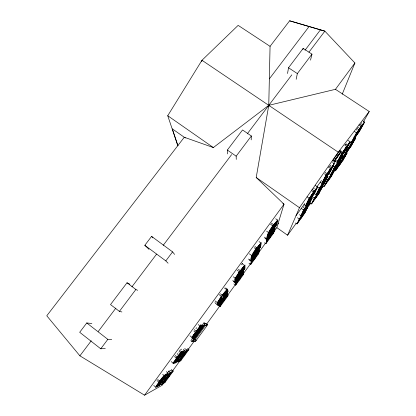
<?xml version="1.0" encoding="UTF-8"?>
<svg xmlns="http://www.w3.org/2000/svg" width="416" height="416" viewBox="0 0 416 416"><rect width="100%" height="100%" fill="white"/><g stroke="black" fill="none" stroke-linecap="round" stroke-linejoin="round"><path stroke-width="0.62" d="M243.246 274.732L243.256 273.889M243.266 272.979L243.256 273.806L239.996 278.372M242.856 270.665L243.781 271.336L243.724 274.149L235.68 285.21L233.906 283.91M342.233 94.193L354.91 62.988L324.865 31.143L289.624 20.8L270.062 46.342L268.762 105.331L256.209 177.486L284.003 204.214L276.827 227.625L270.499 236.444L270.145 237.749M244.39 269.09L244.426 267.717L240.344 273.322L240.38 274.591L244.39 269.09L243.376 268.356M244.431 267.582L244.468 266.209L240.297 271.934L240.339 273.198L244.431 267.582L243.396 266.828M251.181 139.87L251.347 135.996L242.549 129.953L227.354 150.051L227.661 153.915M250.65 260.614C250.931 253.386 256.984 247.863 261.331 242.632L260.551 247.016L250.65 260.614L248.446 259.022M248.997 263.182L250.77 264.467L251.124 261.248A14.3 0.822 -54.3 0 1 259.423 249.844L258.497 249.184M251.259 263.713L251.373 262.735L254.618 258.19L254.774 257.171M251.384 262.636L251.493 261.674L254.784 257.072L254.956 255.934L254.66 256.344A14.815 0.848 -54.3 0 0 251.612 260.66L251.503 261.581M362.976 120.884L364.572 122.169L359.512 131.222L350.86 143.166L349.835 142.48M254.452 259.329L254.602 258.289M255.237 254.192L255.486 252.533L251.436 258.097L251.264 259.652L255.237 254.192L254.228 253.458M255.086 258.45L255.252 257.405L258.492 252.866L258.695 251.779M255.268 257.301L255.424 256.272L258.716 251.675L258.903 250.645A14.815 0.848 -54.3 0 0 255.913 254.618L255.44 256.173M287.544 73.512L288.522 67.761L303.16 48.407L311.979 54.153L310.523 60.138M258.268 254.072L258.476 252.97M201.734 61.547L201.973 60.273L238.144 25.366L270.062 46.342M259.423 249.844L258.726 253.526L250.77 264.467M259.995 247.66L260.333 245.877L256.292 251.42L256.032 253.1L259.995 247.66L258.981 246.932M260.364 245.7L260.702 243.927L256.584 249.584L256.318 251.254L260.364 245.7L259.334 244.962M296.176 79.284L297.352 73.59L311.979 54.153M302.91 49.592L303.16 48.407M266.578 238.737C267.701 231.296 273.078 225.248 277.909 219.877L276.37 225.29L266.578 238.737L264.378 237.167M264.524 242.778L265.85 243.729L266.848 239.642A14.217 0.811 -54.5 0 1 275.054 228.374L274.128 227.718M266.354 242.96L266.661 241.717L269.896 237.193L270.234 235.924M266.692 241.597L266.994 240.375L270.265 235.799L270.65 234.374L270.353 234.78A14.726 0.842 -54.5 0 0 267.311 239.096L267.02 240.256M271.144 232.341L271.7 230.277L267.691 235.773L267.218 237.739L271.144 232.341L270.135 231.624M271.752 230.069L272.303 228.01L268.216 233.615L267.738 235.581L271.752 230.069L270.722 229.336M269.511 238.618L269.859 237.323M270.535 236.314L270.884 235.03L274.149 230.459L274.518 229.185A14.726 0.842 -54.5 0 0 271.596 233.074L270.915 234.905M273.291 233.423L273.686 232.06M274.113 230.589L273.728 231.925L272.901 231.343M156.723 385.59L156.192 386.75L160.202 381.488L159.104 382.044L155.6 387.53L159.12 385.674L168.23 373.162L166.317 371.68M275.054 228.374L273.728 232.903L265.85 243.729M275.844 225.888L276.489 223.699L272.496 229.174L271.929 231.265L275.844 225.888L274.836 225.17M276.552 223.48L277.191 221.296L273.12 226.886L272.553 228.972L276.552 223.48L275.522 222.752M173.701 362.492L173.696 362.97L177.445 357.822L176.587 358.062L172.968 363.704L175.744 362.84L184.751 350.475L183.321 349.383M192.483 336.726L192.353 337.366L196.061 332.28M276.827 227.625L287.57 235.238L299.463 207.688L338.255 152.209L369.226 111.514L335.452 89.32L268.762 105.331L213.351 147.56L184.278 137.254L172.302 128.861L177.923 145.756M295.667 222.992L296.998 223.933L299.307 219.024A14.191 0.504 -54.6 0 1 307.382 207.86L306.457 207.215M299.463 214.661L300.893 215.66L303.555 210.012A15.241 0.582 -54.6 0 1 312.213 198.047L311.22 197.356M305.594 205.681L309.218 198.385L313.94 191.474L317.673 186.904L314.538 193.331L305.594 205.681L304.049 204.604M297.534 223.142L302.188 215.634M298.303 221.51L303.072 213.793L302.786 214.193A14.7 0.52 -54.6 0 0 299.723 218.509L299.062 219.903M301.47 214.807L306.571 206.518L303.155 211.245L302.359 212.93M307.492 202.062L308.62 199.67L312.343 194.537L311.147 197.012L307.377 202.301L306.238 204.708L309.832 199.753L311.028 197.257M300.643 218.842L301.382 217.298M304.798 210.21L305.651 208.437M306.654 206.346L307.596 204.396L307.284 204.828A15.787 0.598 -54.6 0 0 303.992 209.472L303.233 211.078L306.654 206.346L305.755 205.722M301.262 217.984L306.004 210.35M302.089 216.278L306.821 208.697A14.7 0.52 -54.6 0 0 304.002 212.503L302.895 214.604M305.458 209.295L310.664 200.866L306.405 207.334M311.88 196.004L313.082 193.508L316.789 188.391L310.544 198.765L314.122 193.825L315.396 191.23M304.361 213.694L305.152 212.087M308.776 204.708L309.681 202.862M307.382 207.86L304.751 213.205L296.998 223.933M312.213 198.047L309.187 204.199L300.893 215.66M314.127 193.419L316.035 194.735L319.363 188.172A15.215 0.572 -54.7 0 1 327.922 176.342L326.929 175.666M321.74 183.383L326.123 175.058L334.324 163.738L330.574 171.179L321.74 183.383L320.195 182.322M309.686 202.691L311.464 203.923L314.371 198.203A14.16 0.499 -54.6 0 1 322.353 187.158L321.428 186.524M316.623 193.861L322.109 185.052L317.73 191.682M323.96 179.322L325.369 176.55L329.046 171.48L322.405 182.385L325.952 177.486L327.428 174.616M312.01 203.117L317.002 195.146M312.978 201.214L318.1 193.008L317.814 193.409A14.664 0.515 -54.6 0 0 314.756 197.714L313.929 199.342M319.914 189.316L320.965 187.268M330.377 168.886L329.191 171.2L325.51 176.28L327.418 173.17M315.084 198.864L316.004 197.075M328.297 173.337L329.779 170.466L333.44 165.412L326.659 176.509L330.195 171.631L331.744 168.657M331.126 167.856L329.924 170.186L333.762 164.554L331.828 166.899M315.697 198.011L319.831 191.74M316.722 196.04L320.871 189.743M317.72 194.1L319.025 191.74A14.664 0.515 -54.6 0 1 321.776 188.011M320.57 188.406L326.154 179.462L321.734 186.15M323.851 183.872L324.953 181.756M318.765 193.768L322.353 187.158M327.922 176.342L324.236 183.399L316.035 194.735M322.691 185.635L324.022 186.55L327.439 180.128A14.149 0.489 -54.7 0 1 335.353 169.192L334.428 168.563M334.937 160.924L336.991 162.323L341.292 154.305L345.665 147.722M153.733 385.528L155.75 387.057M324.579 185.728L329.867 177.356M325.718 183.591L331.146 174.975L330.866 175.365A14.654 0.51 -54.7 0 0 327.808 179.67L326.841 181.49M328.614 173.415L330.517 174.715L334.864 166.816A15.756 0.582 -54.8 0 1 338.151 162.183L338.452 161.762L333.736 168.927M339.524 157.841L341.188 154.716L344.822 149.703L337.678 161.294L341.182 156.452L342.924 153.228M327.626 181.516L328.702 179.514M346.388 146.791L344.989 149.391L341.354 154.409L348.14 144.31M328.234 180.674L332.504 174.205M329.425 178.464L333.715 171.985M330.595 176.301L332.062 173.711A14.654 0.51 -54.7 0 1 334.76 170.061M334.376 169.328L335.618 167.019M343.808 151.923L345.545 148.704L349.164 143.707L341.884 155.485L345.379 150.66L347.188 147.337M335.026 168.428L339.69 161.335M336.398 165.88L340.969 158.995M331.276 176.467L337.906 164.502M338.27 163.94L342.945 155.589L341.952 154.918M334.521 170.196L335.41 170.799L339.29 163.748A14.149 0.484 -54.7 0 1 347.131 152.906L346.206 152.287M335.972 169.967L341.526 161.236M337.267 167.622L342.971 158.626L342.69 159.016A14.659 0.499 -54.7 0 0 339.638 163.316L338.536 165.313M341.884 157.05L342.836 157.69L347.329 149.536A15.231 0.556 -54.8 0 1 355.716 137.951L354.723 137.285M350.86 143.166L355.748 134.347L360.24 127.608M343.45 156.785L349.596 147.072L344.942 154.076M353.668 138.315L355.566 134.872L359.159 129.912L351.562 142.121L355.035 137.327L354.089 136.698M338.998 165.786L340.21 163.597M339.602 164.949L345.233 156.104M340.943 162.536L346.528 153.785A14.659 0.499 -54.7 0 0 343.876 157.378L342.259 160.165M346.445 152.521L348.078 149.802M354.588 137.862L357.006 133.78M360.937 126.714L355.753 134.534L362.69 124.233M363.652 121.55L369.226 111.514M347.318 151.44L353.558 141.596L348.868 148.652M357.906 132.46L359.876 128.924L363.459 123.978L355.727 136.37L359.185 131.591L361.228 127.951M361.665 125.71L360.069 128.575L364.031 122.777L363.173 123.713M342.618 160.779L343.871 158.532M347.131 152.906L342.945 160.373L335.41 170.799M350.532 146.994L351.988 144.399M353.699 141.346L355.061 138.913A15.772 0.572 -54.8 0 0 352.243 142.714L350.392 145.912L353.699 141.346L352.799 140.743M355.716 137.951L350.875 146.572L342.836 157.69M177.882 145.824L167.736 115.721L201.973 60.273L338.255 152.209M173.685 362.232C177.117 358.358 179.088 351.338 184.751 350.475M192.535 336.367L200.21 326.061L201.042 325.442L202.587 325.978L193.695 338.187L191.703 337.99L195.447 332.186L197.72 332.55L194.152 337.449L193.331 337.412L192.358 336.731M325.338 173.066L325.926 172.151M356.429 130.088L357.531 128.461M157.019 384.925C160.41 380.791 162.724 374.863 168.23 373.162M357.817 128.04L358.4 127.202M328.323 171.73L329.623 169.858M332.322 171.579L336.965 164.523L333.622 169.146M330.517 174.715L338.634 163.498M287.57 235.238L296.291 223.179M306.909 208.494L310.705 203.252M320.944 189.098L323.216 185.952M311.464 203.923L319.134 193.31M324.022 186.55L331.625 176.036M296.041 215.618L304.782 203.559M316.945 186.774L321.506 180.482M333.668 163.701L336.326 160.03M336.991 162.323L345.732 150.254L350.189 141.84L348.676 143.718M341.089 158.766L337.756 163.379L339.43 160.415A15.756 0.582 -54.8 0 1 342.306 156.536M196.799 331.266L200.273 326.264L196.196 331.157L198.437 331.573L201.994 326.685L200.559 326.222L196.872 331.282M196.134 332.296L192.436 337.366L193.253 337.407L196.888 332.415M239.455 272.958L235.264 278.71L239.413 271.944L239.455 272.958L238.664 272.381M221.884 297.206L217.646 303.025L218.109 303.716L222.269 298.007L221.052 296.54M157.96 385.85L161.689 380.734L160.337 381.42L156.546 386.625L157.96 385.85L157.071 385.154M162.432 379.714L166.145 374.613L164.871 375.196L161.091 380.38L162.432 379.714L161.538 379.018M174.933 362.554L178.615 357.5L177.549 357.796L173.805 362.934L174.933 362.554L174.039 361.868M197.61 331.417L201.24 326.446L200.346 325.77M179.452 356.46L183.118 351.432L184.116 351.234L180.513 356.179L179.452 356.46L178.459 355.805M193.331 337.412L196.96 332.426M201.308 326.466L197.688 331.432L196.799 330.762M227.24 291.179L223.096 296.868L222.726 296.046L226.949 290.254L227.24 291.179L226.205 290.415M239.517 274.326L235.409 279.963L235.279 278.824L239.46 273.078L239.517 274.326L238.482 273.567M222.305 298.085L218.156 303.784L218.624 304.476L222.695 298.886L221.27 297.32M159.531 384.992L163.186 379.974L161.824 380.666L158.101 385.772L159.531 384.992L158.657 384.306M163.914 378.971L167.56 373.968L166.275 374.556L162.568 379.647L163.914 378.971L163.041 378.29M176.181 362.133L179.79 357.172L178.719 357.469L175.042 362.518L176.181 362.133L175.302 361.457M227.562 292.204L223.506 297.773L223.132 296.951L227.271 291.273L227.562 292.204L226.548 291.455M239.58 275.694L235.56 281.216L235.425 280.077L239.522 274.446L239.58 275.694L238.566 274.955M216.294 304.065L218.057 305.38L228.197 291.46L227.557 289.292L225.711 287.934M234.967 282.152L244.982 268.398L244.998 265.044L239.829 271.216L235.17 278.236L234.634 279.578L234.967 282.152L232.762 280.535M277.872 224.208L278.637 223.163M182.738 356.164L179.213 360.927L178.448 361.187A15.527 0.874 -53.7 0 1 181.511 356.84L181.823 356.413L183.492 355.956M186.867 350.49L183.357 355.233L182.515 354.593M219.887 305.11L223.215 300.456M223.907 299.588L227.23 294.939L226.398 294.32M235.986 282.984L239.299 278.356L238.462 277.748M239.964 277.524L243.266 272.901L243.277 272.111A14.924 0.858 -54.2 0 0 240.224 276.177L239.923 276.583L240.027 279.157M195.198 339.518L205.712 325.062L206.788 325.874L204.615 325.031L193.45 340.371L196.274 340.335L195.198 339.518L193.461 339.508M163.696 383.131L162.167 385.221L144.56 395.2L79.898 355.831L46.774 315.775L184.278 137.254L185.359 137.982M163.051 383.214L164.065 382.663L167.601 377.879L168.584 377.38M167.237 377.463L168.194 376.984L171.72 372.226L172.645 371.8M172.458 371.082L179.696 361.13M184.174 355.02L187.637 350.34M188.079 349.612L194.178 341.229M220.012 305.718L206.669 324.059L203.944 322.868A26.374 1.55 -53.8 0 0 201.77 325.718M220.194 305.588L223.48 300.997M224.162 300.134L227.438 295.547M227.64 295.235L235.264 284.752M236.075 283.759L239.34 279.193M243.656 273.224L250.515 263.786M258.523 252.782L265.387 243.344M171.46 369.689L173.238 371.062L164.783 382.689L161.351 384.587L160.425 383.864M187.59 348.483L188.921 349.502L180.554 361L177.84 361.936L176.446 360.864M218.249 305.422L220.022 306.743L228.155 295.558L227.542 293.649L226.616 292.968M195.468 341.442L207.636 324.787L206.622 324.043M144.56 395.2L284.003 204.214L282.927 203.492M333.892 159.702A6.599 0.296 -54.9 0 1 333.148 160.129A6.599 0.296 -54.9 0 1 337.392 153.878L338.328 152.61A6.599 0.296 -54.9 0 1 339.82 151.206M345.634 144.773L346.325 143.837M335.452 89.32L354.91 62.988M168.069 263.208L165.818 260.889L172.578 251.872L151.585 236.382L144.815 245.305L148.97 249.319M91.863 323.508L86.772 322.956L79.69 332.29L100.755 348.8L107.827 339.362L111.722 339.378M79.898 355.831L91.239 340.792M98.275 331.458L115.872 308.116M131.903 286.853L156.541 254.181M163.186 245.362L231.613 154.601M247.255 133.853L291.803 74.864M269.121 105.087L268.762 105.331L268.96 106.616M129.865 284.19L127.01 282.781L110.526 304.58L119.387 311.381L135.866 289.489L137.628 290.321M236.272 159.396L236.163 156.182L251.347 135.996M305.011 50.248L320.455 29.806M308.963 52.172L324.865 31.143L289.624 20.8M269.344 78.858L309.145 26.442M313.711 188.828L314.335 188.022M349.112 143.042L345.717 148.387L349.622 142.667L349.294 142.979M330.335 165.885L330.933 165.11M362.341 124.79L364.608 121.94M361.13 123.443L361.686 122.725M177.112 354.448L177.866 353.486M241.098 269.656L244.39 265.912L240.292 271.809L240.261 270.78M195.936 328.64L196.664 327.709M178.88 352.248L179.707 351.322M241.363 264.586L242.164 263.754L244.488 265.439M348.015 140.41L350.173 141.856M242.2 263.718L242.684 263.364M164.164 382.606L165.194 382.044L164.377 381.41M166.447 378.472L165.053 379.449A15.756 0.874 -53.6 0 0 161.99 383.796L162.952 383.271L166.54 378.42L167.508 377.931M168.288 376.938L169.26 376.449M170.628 372.726L169.759 373.126A15.756 0.874 -53.6 0 0 166.39 377.614L166.078 378.045L167.144 377.51L170.716 372.684L171.626 372.268M161.351 384.587A15.215 0.848 -53.6 0 1 170.191 372.44L173.238 371.062M169.114 371.171L171.709 370.063M179.291 360.901L180.092 360.636L183.57 355.935L184.335 355.722M180.17 360.61L180.981 360.334L180.164 359.71M185.006 354.801L182.52 355.451L182.832 355.025A15.527 0.874 -53.7 0 1 186.129 350.631L188.354 350.204M177.84 361.936A14.986 0.848 -53.7 0 1 186.576 349.929L188.921 349.502M180.518 349.378L181.678 349.196M100.755 348.8L105.279 348.509M192.915 337.875A26.374 1.55 -53.8 0 0 190.897 340.782L191.942 341.572L195.525 341.442M119.387 311.381L121.893 311.958M227.557 289.292C223.314 293.114 219.513 298.584 216.96 303.831L218.057 305.38M203.944 322.868L207.636 324.787M288.522 67.761L297.352 73.59M360.136 124.181L361.873 125.336M358.972 124.899L361.145 126.339M354.474 131.503L356.632 132.943M356.236 132.792L357.198 133.432M345.571 144.264L347.308 145.434M344.833 145.283L346.575 146.453M346.336 148.866L347.329 149.536M344.438 150.025L345.379 150.66M340.397 151.798L342.124 152.963M344.516 155.324L345.353 155.891M337.423 153.842L338.541 154.596M339.508 162.822L340.33 163.384M338.364 163.119L339.29 163.748M332.576 162.583L334.303 163.753M332.987 166.275L334.48 167.289A15.215 0.562 -54.8 0 1 342.945 155.589M329.103 166.072L331.282 167.554M328.359 167.097L330.538 168.579M326.612 173.675L327.574 174.33M324.433 173.81L326.16 174.996M326.056 179.176L327.439 180.128M315.338 185.458L319.363 188.172M314.558 190.304L315.526 190.97M312.125 189.472L314.309 190.975M311.808 190.814L313.55 192.02M316.254 194.392L317.091 194.974M312.52 196.919L314.371 198.203M307.091 196.825L309.254 198.328M227.354 150.051L236.163 156.182M301.558 208.619L303.555 210.012M167.736 115.721L213.351 147.56M256.209 177.486L299.463 207.688M297.456 217.724L299.307 219.024M275.699 218.764L277.55 220.069M271.357 223.111L273.697 224.77M270.525 224.25L272.865 225.909M273.317 229.866L274.149 230.459M266.63 231.192L268.486 232.513M269.433 235.201L270.265 235.799M265.002 238.326L266.848 239.642M259.038 241.597L260.894 242.928M254.977 246.532L256.849 247.879M254.134 247.686L256.006 249.033M257.67 252.273L258.492 252.866M253.952 256.469L254.784 257.072M249.397 253.843L251.716 255.523M253.796 257.592L254.618 258.19M249.278 259.912L251.124 261.248M238.384 269.277L240.256 270.644M237.063 270.104L239.408 271.814M238.467 277.82L239.299 278.434M238.514 278.59L239.346 279.266M238.571 279.448L239.382 280.041L239.252 277.508L238.956 277.919A14.924 0.858 -54.2 0 0 235.903 282.246L236.158 284.476M233.345 276.822L235.201 278.184M233.542 281.512L235.388 282.864L235.68 285.21M224.463 288.018L226.788 289.728M226.84 295.568L227.651 296.171L227.053 294.408A15.064 0.863 -54.1 0 0 223.928 298.563L223.626 298.979L224.396 300.643M220.475 293.821L222.352 295.209M219.144 294.658L221.489 296.395M144.815 245.305L165.818 260.889M215.056 300.908L217.381 302.635M219.669 305.422L220.485 306.025L219.591 304.658A15.064 0.863 -54.1 0 1 222.648 300.326L222.95 299.91L223.746 301.543M218.124 304.626L220.022 306.743M200.684 324.542L202.587 325.978M198.182 324.6L200.174 326.102M197.558 330.912L198.437 331.573M194.111 329.623L196.118 331.141M193.861 331.032L195.369 332.171M127.01 282.781L135.866 289.489M193.279 336.783L194.152 337.449M189.982 335.832L191.979 337.345M184.725 348.514L186.576 349.929M179.483 350.225L181.48 351.754M182.588 354.572L183.425 355.217M179.639 355.508L180.513 356.179M175.224 355.508L177.232 357.053M174.465 356.548L176.472 358.093M171.179 361.608L173.176 363.147M168.334 371.004L170.191 372.44M167.367 376.34L168.194 376.984M162.656 374.358L164.154 375.523M163.233 382.018L164.065 382.663M86.772 322.956L107.827 339.362M157.721 379.491L159.734 381.061M156.952 380.546L158.964 382.117M151.585 236.382L152.87 237.843M172.578 251.872L174.58 254.394M214.952 302.52L215.852 303.737M303.269 207.594A15.782 0.64 -54.6 0 1 303.924 206.664M191.942 341.572A26.385 1.503 -53.9 0 1 204.989 323.653M167.846 372.372A16.292 0.952 -53.6 0 1 168.594 371.394M219.05 305.313A14.539 0.837 -54.1 0 1 227.542 293.649M235.388 282.864A14.404 0.832 -54.2 0 1 243.781 271.336M251.623 256.391L251.451 257.941L255.512 252.366L255.757 250.718L251.623 256.391M277.3 220.75L273.177 226.684L273.634 224.994L277.3 220.75M255.98 249.21L255.783 250.552L251.638 256.24L255.98 249.21M256.823 248.056L256.61 249.418L260.723 243.506L256.823 248.056M272.808 226.127L272.355 227.807L268.263 233.423L272.808 226.127M335.202 159.718L340.075 152.911L335.202 159.718M317.096 187.715L313.201 193.263L314.179 191.24L317.096 187.715M217.932 301.959L217.599 302.957L221.842 297.128L221.53 296.478L217.932 301.959M313.425 192.286L312.458 194.293L308.734 199.436L313.425 192.286M308.287 203.44L307.341 205.405L311.605 198.957A15.787 0.598 -54.6 0 0 308.594 203.018L308.287 203.44M319.774 187.668L318.822 189.535L322.208 184.855L323.367 182.603L323.06 183.03A15.761 0.593 -54.7 0 0 319.774 187.668M324.054 181.657L322.884 183.924L327.298 177.273A15.761 0.593 -54.7 0 0 324.355 181.241L324.054 181.657M347.693 149.094L346.414 151.408L351.276 144.05L350.974 144.466A15.772 0.572 -54.8 0 0 347.693 149.094M193.742 339.16L192.899 340.382L193.341 340.371L204.443 325.125L204.1 324.995L201.282 328.708A21.419 1.227 -53.9 0 0 195.525 336.612L193.742 339.16M164.746 375.253L160.961 380.448L159.874 380.988L164.746 375.253M181.938 351.666L178.194 356.793L177.346 357.022L181.938 351.666M182.031 351.645L178.298 356.767L179.348 356.491L183.019 351.447L182.031 351.645M226.923 290.16L222.69 295.968L222.388 295.298L225.493 291.356L226.923 290.16M339.451 153.364L338.515 154.638A6.599 0.286 -54.8 0 0 334.058 161.231A6.599 0.286 -54.8 0 0 335.79 159.396L336.71 158.148A6.599 0.286 -54.8 0 0 341.156 151.57A6.599 0.286 -54.8 0 0 339.451 153.364"/></g></svg>
